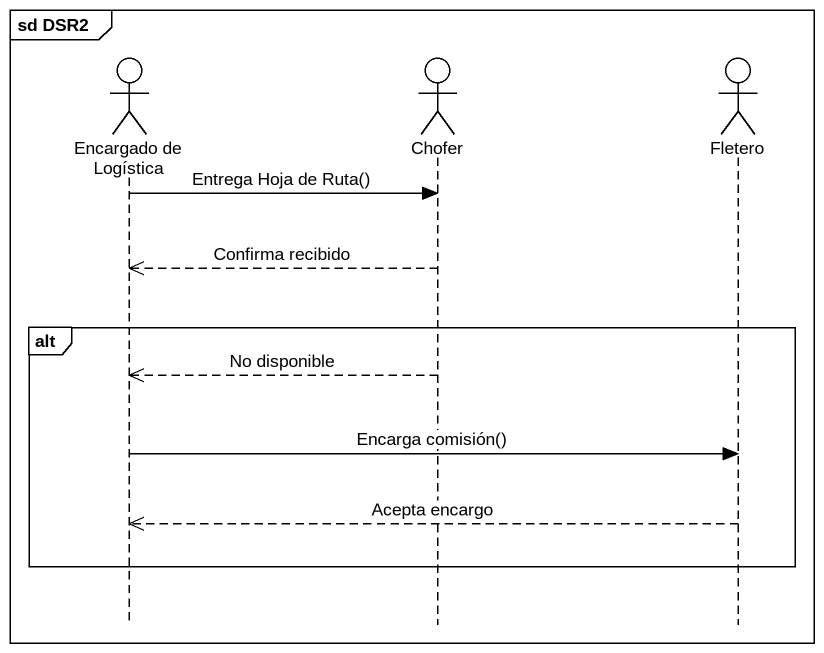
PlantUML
@startuml
mainframe sd DSR2
hide footbox
actor "Encargado de Logística" as Encargado_de_Logística
actor Chofer
actor Fletero

Encargado_de_Logística -> Chofer : Entrega Hoja de Ruta()
Chofer -->> Encargado_de_Logística : Confirma recibido
alt
  Chofer -->> Encargado_de_Logística : No disponible
  Encargado_de_Logística -> Fletero : Encarga comisión()
  Fletero -->> Encargado_de_Logística : Acepta encargo
end
@enduml
